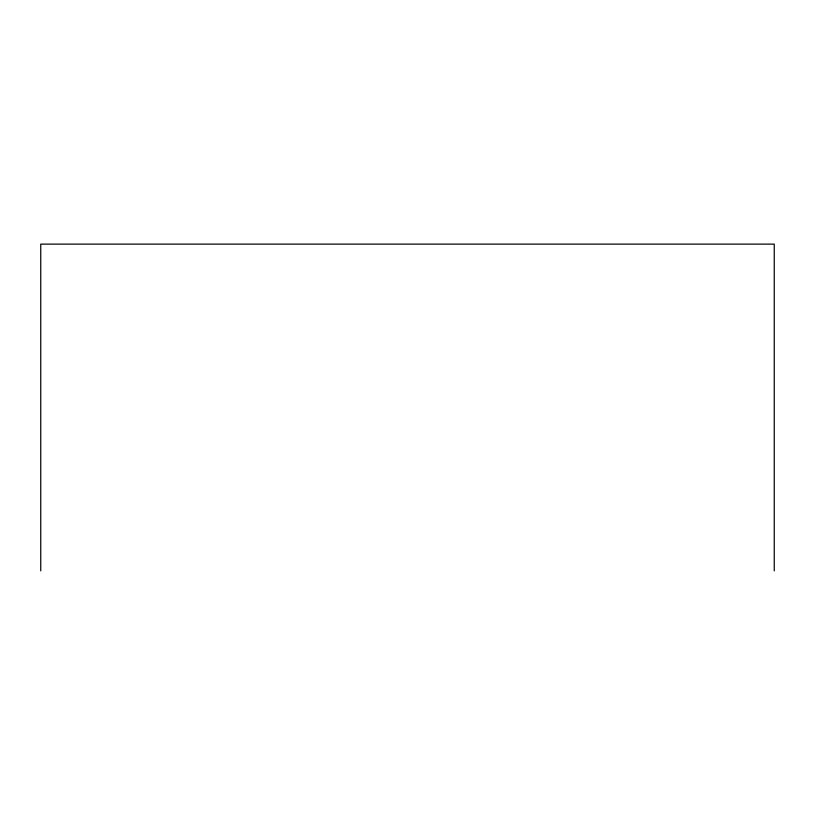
<?xml version="1.0" encoding="UTF-8"?>
<svg xmlns="http://www.w3.org/2000/svg" width="815" height="815" viewBox="0 0 815 815"><rect width="100%" height="100%" fill="white"/><g stroke="black" fill="none" stroke-linecap="round" stroke-linejoin="round"><path stroke-width="1.22" d="M774.25 570.877L774.25 244.123L40.75 244.123L40.75 570.877"/></g></svg>
